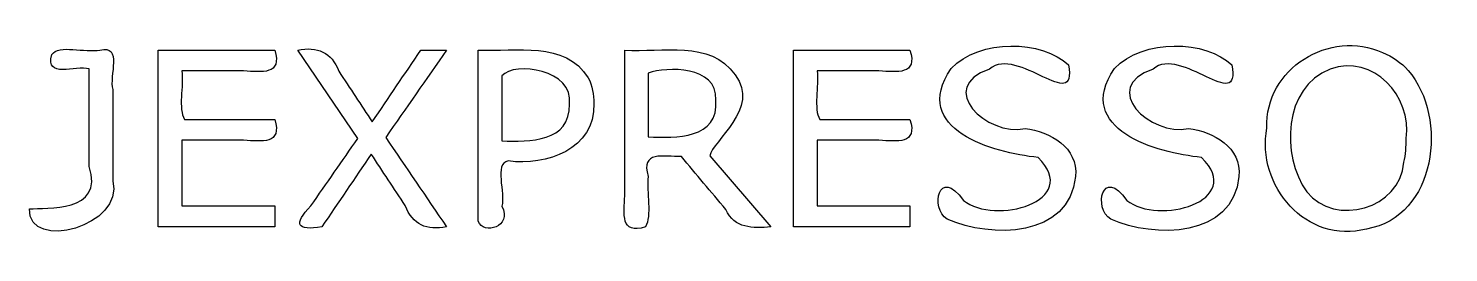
# Model space of a CAD drawing. Header units: millimetres. Extents: x 22 to 125, y 163 to 179.
import ezdxf

# ---------------------------------------------------------------- set-up
doc = ezdxf.new("R2010")
doc.units = ezdxf.units.MM
doc.layers.add('Layer_1', color=7, linetype='CONTINUOUS')

msp = doc.modelspace()

# ---------------------------------------------------------------- linework, layer by layer
at = {"layer": 'Layer_1', "color": 7}
for points in [[(39.700483, 164.44957), (31.251386, 164.44957), (31.251386, 177.27394), (39.700483, 177.27394)], [(45.738013, 170.85745), (41.371354, 177.27394)], [(50.31999, 177.27394), (52.188954, 177.27394), (52.188954, 177.27394)], [(54.488556, 164.8601), (54.488556, 177.27394)], [(65.125286, 166.70746), (65.125286, 177.27391)], [(85.838925, 164.44954), (77.389828, 164.44954), (77.389828, 177.27391), (85.838925, 177.27391)], [(26.230156, 168.83917), (26.230156, 175.91311)], [(37.442566, 175.7581), (32.956708, 175.7581)], [(56.193878, 175.39921), (56.193878, 170.68516)], [(66.830609, 175.60447), (66.830609, 170.96938)], [(83.581008, 175.75807), (79.09515, 175.75807)], [(33.161973, 172.2441), (39.700483, 172.2441)], [(79.300415, 172.24407), (85.838925, 172.24407)], [(37.442566, 170.72826), (32.956708, 170.72826), (32.956708, 165.96541), (39.700483, 165.96541), (39.700483, 164.44957), (39.700483, 164.44957)], [(83.581008, 170.72823), (79.09515, 170.72823), (79.09515, 165.96538), (85.838925, 165.96538), (85.838925, 164.44954), (85.838925, 164.44954)], [(71.314628, 169.58959), (75.736181, 164.44954), (75.736181, 164.44954)]]:
    msp.add_lwpolyline(points, dxfattribs=at)
for points in [[(122.02965, 175.80113)], [(61.10314, 173.35511)], [(62.877364, 173.39821)], [(71.748483, 173.66517)], [(121.87462, 170.85742)], [(27.935481, 167.7827)], [(97.862311, 168.10995)], [(109.73066, 168.10995)]]:
    msp.add_lwpolyline(points, close=True, dxfattribs=at)
for points in [[(111.76327, 171.62072), (111.57436, 175.91444), (116.35181, 178.84098), (120.16069, 177.08443)], [(23.517143, 176.93944), (24.025182, 177.70606), (25.944647, 177.06126), (27.00665, 177.27392)], [(27.00665, 177.27392), (28.688742, 177.6885), (27.651275, 175.38352), (27.935479, 174.40021)], [(41.371354, 177.27394), (42.788647, 177.5476), (43.836691, 177.13352), (44.355688, 175.73409)], [(54.488556, 177.27394), (57.211991, 177.1202), (60.778203, 178.00155), (62.472565, 175.24994)], [(65.125286, 177.27391), (67.84377, 177.06816), (71.297628, 178.07324), (73.135134, 175.47385)], [(88.817858, 175.92386), (90.886389, 178.14516), (95.495153, 177.9909), (97.345547, 176.2002)], [(97.345547, 176.2002), (98.019325, 172.57617), (93.63685, 177.63209), (91.622382, 175.89156)], [(100.68621, 175.92386), (102.75473, 178.14516), (107.3635, 177.9909), (109.21389, 176.2002)], [(109.21389, 176.2002), (109.88767, 172.57617), (105.5052, 177.63209), (103.49073, 175.89156)], [(26.230156, 175.91311), (25.230701, 176.1601), (23.006298, 175.18214), (23.517143, 176.93944)], [(39.700483, 177.27394), (40.278115, 175.43839), (38.767266, 175.69132), (37.442566, 175.7581)], [(46.788767, 172.06323), (47.965841, 173.80013), (49.142916, 175.53704), (50.31999, 177.27394)], [(52.188954, 177.27394), (50.713305, 175.16095), (49.237655, 173.04795), (47.762006, 170.93496)], [(61.10314, 173.35511), (61.473503, 175.84728), (57.117466, 176.48902), (56.193878, 175.39921)], [(85.838925, 177.27391), (86.416557, 175.43836), (84.905708, 175.69129), (83.581008, 175.75807)], [(121.87462, 170.85742), (122.3108, 173.9093), (119.48212, 177.04423), (116.34861, 175.87676)], [(120.16069, 177.08443), (120.86717, 176.79983), (121.51555, 176.36487), (122.02965, 175.80113)], [(32.956708, 175.7581), (33.108261, 174.6699), (32.662495, 172.98438), (33.161973, 172.2441)], [(44.355688, 175.73409), (45.166714, 174.51047), (45.977741, 173.28685), (46.788767, 172.06323)], [(71.748483, 173.66517), (71.830663, 176.16548), (68.171857, 176.07154), (66.830609, 175.60447)], [(73.135134, 175.47385), (75.024518, 173.0422), (71.446869, 170.67953), (71.314628, 169.58959)], [(79.09515, 175.75807), (79.246703, 174.66987), (78.800937, 172.98435), (79.300415, 172.24407)], [(95.142839, 169.48584), (91.898297, 169.80423), (85.821494, 171.51236), (88.817858, 175.92386)], [(91.622382, 175.89156), (87.662479, 174.56869), (91.419543, 170.97904), (94.201897, 171.57874)], [(107.01119, 169.48584), (103.76664, 169.80423), (97.689843, 171.51235), (100.68621, 175.92386)], [(103.49073, 175.89156), (99.530821, 174.56869), (103.28789, 170.97905), (106.07024, 171.57874)], [(116.34861, 175.87676), (112.93942, 174.60526), (112.78459, 169.59997), (114.64854, 166.9903)], [(122.02965, 175.80113), (124.95387, 172.33821), (124.0713, 165.16903), (118.99797, 164.29235)], [(27.935479, 174.40021), (27.93548, 172.19437), (27.93548, 169.98854), (27.935481, 167.7827)], [(62.472565, 175.24994), (62.782674, 174.68697), (62.876447, 174.03261), (62.877364, 173.39821)], [(56.193878, 170.68516), (58.181425, 170.61086), (61.195709, 170.59126), (61.10314, 173.35511)], [(62.877364, 173.39821), (62.992548, 170.07019), (59.413324, 168.84826), (56.66761, 169.22964)], [(66.830609, 170.96938), (68.841037, 170.91528), (71.955636, 170.76879), (71.748483, 173.66517)], [(39.700483, 172.2441), (40.278115, 170.40855), (38.767266, 170.66148), (37.442566, 170.72826)], [(85.838925, 172.24407), (86.416557, 170.40852), (84.905708, 170.66145), (83.581008, 170.72823)], [(94.201897, 171.57874), (96.006851, 171.35138), (98.060219, 170.2178), (97.862311, 168.10995)], [(106.07024, 171.57874), (107.8752, 171.35138), (109.92857, 170.2178), (109.73066, 168.10995)], [(118.99797, 164.29235), (114.64999, 163.1345), (110.94869, 167.43847), (111.76327, 171.62072)], [(42.324946, 165.96473), (43.462635, 167.59564), (44.600324, 169.22654), (45.738013, 170.85745)], [(47.762006, 170.93496), (49.234784, 168.77316), (50.707563, 166.61137), (52.180341, 164.44957)], [(121.71475, 169.1307), (121.83071, 169.69835), (121.87432, 170.27879), (121.87462, 170.85742)], [(46.711252, 169.72918), (45.516952, 167.96931), (44.322653, 166.20944), (43.128353, 164.44957)], [(49.187922, 165.98977), (48.362365, 167.23624), (47.536809, 168.48271), (46.711252, 169.72918)], [(56.66761, 169.22964), (55.604405, 169.04019), (56.477982, 166.91395), (56.193878, 165.9454)], [(69.233563, 169.54828), (67.961196, 169.54028), (66.239054, 169.98292), (66.830609, 168.11142)], [(72.465612, 165.70617), (71.388262, 166.98687), (70.310913, 168.26758), (69.233563, 169.54828)], [(89.724888, 166.37179), (91.975398, 164.52973), (98.377925, 166.29579), (95.142839, 169.48584)], [(101.59324, 166.37179), (103.84375, 164.52973), (110.24626, 166.29579), (107.01119, 169.48584)], [(21.889338, 165.75004), (23.10483, 165.87492), (27.334915, 165.39738), (26.230156, 168.83917)], [(88.544943, 165.00345), (87.271594, 165.77165), (87.922796, 168.89061), (89.724888, 166.37179)], [(100.41329, 165.00345), (99.13994, 165.77165), (99.791143, 168.89061), (101.59324, 166.37179)], [(114.64854, 166.9903), (116.72554, 164.41704), (121.43456, 165.77248), (121.71475, 169.1307)], [(27.935481, 167.7827), (28.846514, 164.53342), (21.815929, 162.58532), (21.889338, 165.75004)], [(66.830609, 168.11142), (66.693262, 166.95972), (67.105191, 165.25874), (66.625344, 164.44954)], [(97.862311, 168.10995), (97.433169, 163.65449), (91.712215, 163.60121), (88.544943, 165.00345)], [(109.73066, 168.10995), (109.30152, 163.6545), (103.58056, 163.60121), (100.41329, 165.00345)], [(66.625344, 164.44954), (64.790616, 163.86747), (65.066997, 165.39651), (65.125286, 166.70746)], [(43.128353, 164.44957), (41.312463, 164.147), (41.023995, 164.64127), (42.324946, 165.96473)], [(52.180341, 164.44957), (50.7616, 164.17867), (49.706858, 164.58545), (49.187922, 165.98977)], [(56.193878, 165.9454), (57.007246, 164.45469), (54.842222, 163.82728), (54.488556, 164.8601)], [(75.736181, 164.44954), (74.397927, 164.33558), (73.102484, 164.31357), (72.465612, 165.70617)]]:
    msp.add_open_spline(points, degree=3, dxfattribs=at)

doc.saveas('drawing.dxf')
